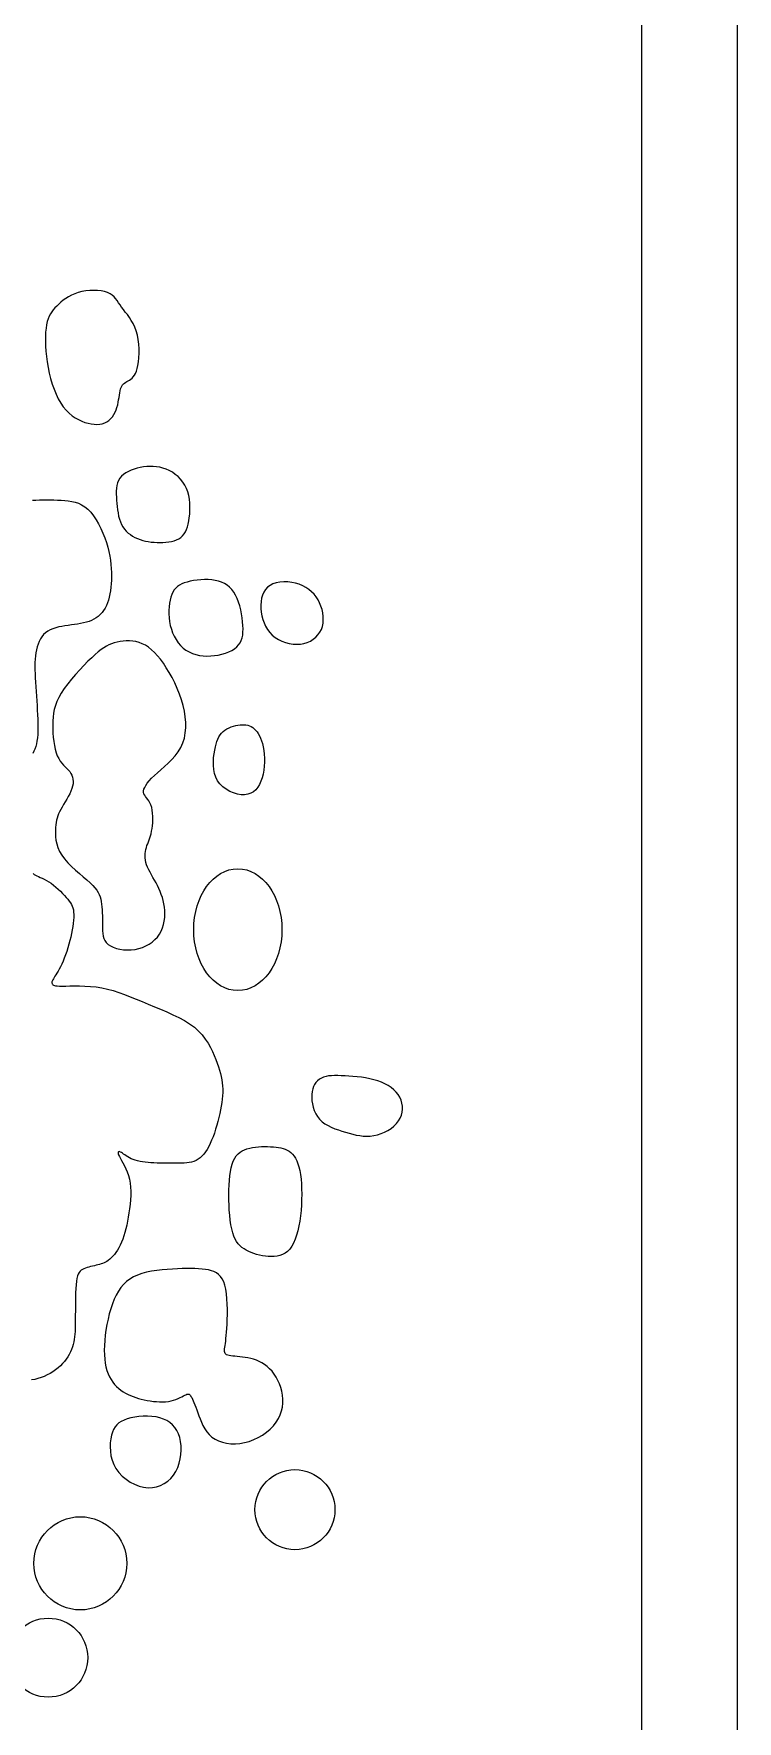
# Model space of a CAD drawing. Extents: x 140 to 359, y 73 to 259.
# Drawn here: x 237.8 to 259.8, y 178.3 to 231.1 of the extents above; entities that cross this region are included whole.
import ezdxf

# ---------------------------------------------------------------- set-up
doc = ezdxf.new("R2010")
doc.units = 0
doc.layers.add('BROWN', color=36, linetype='CONTINUOUS')
doc.layers.add('L35', color=3, linetype='CONTINUOUS')

msp = doc.modelspace()

# ---------------------------------------------------------------- linework, layer by layer
at = {"layer": 'BROWN'}
msp.add_lwpolyline([(142.834, 148.584), (142.834, 248.584, -0.414214), (149.834, 255.584), (249.834, 255.584, -0.414214), (256.834, 248.584), (256.834, 148.584, -0.414214), (249.834, 141.584), (149.834, 141.584, -0.414214)], format="xyb", close=True, dxfattribs=at)
for points in [[(238.205, 220.866), (238.235, 220.692), (238.272, 220.518), (238.315, 220.344), (238.365, 220.175), (238.421, 220.011), (238.484, 219.855), (238.554, 219.709), (238.63, 219.576), (238.712, 219.457), (238.801, 219.353), (238.894, 219.262), (238.99, 219.183), (239.089, 219.116), (239.189, 219.059), (239.29, 219.013), (239.39, 218.975), (239.489, 218.946), (239.585, 218.926), (239.678, 218.914), (239.768, 218.911), (239.854, 218.917), (239.935, 218.933), (240.01, 218.958), (240.08, 218.993), (240.143, 219.037), (240.199, 219.091), (240.25, 219.151), (240.294, 219.218), (240.333, 219.29), (240.366, 219.366), (240.393, 219.444), (240.416, 219.523), (240.433, 219.602), (240.447, 219.681), (240.458, 219.757), (240.469, 219.83), (240.479, 219.899), (240.49, 219.963), (240.504, 220.02), (240.522, 220.071), (240.544, 220.113), (240.571, 220.149), (240.601, 220.179), (240.634, 220.206), (240.67, 220.229), (240.708, 220.252), (240.747, 220.275), (240.787, 220.3), (240.827, 220.329), (240.866, 220.362), (240.903, 220.402), (240.939, 220.451), (240.973, 220.509), (241.003, 220.579), (241.03, 220.662), (241.052, 220.76), (241.069, 220.874), (241.081, 221), (241.087, 221.137), (241.085, 221.279), (241.076, 221.424), (241.06, 221.568), (241.034, 221.707), (240.999, 221.838), (240.955, 221.958), (240.902, 222.068), (240.844, 222.169), (240.782, 222.262), (240.719, 222.348), (240.656, 222.429), (240.595, 222.506), (240.539, 222.58), (240.489, 222.652), (240.443, 222.721), (240.398, 222.788), (240.351, 222.85), (240.301, 222.907), (240.243, 222.958), (240.177, 223.002), (240.097, 223.04), (240.004, 223.069), (239.899, 223.089), (239.785, 223.102), (239.664, 223.106), (239.54, 223.102), (239.416, 223.089), (239.294, 223.069), (239.178, 223.04), (239.069, 223.002), (238.968, 222.958), (238.875, 222.908), (238.789, 222.854), (238.709, 222.796), (238.636, 222.736), (238.568, 222.676), (238.506, 222.615), (238.449, 222.556), (238.397, 222.497), (238.349, 222.436), (238.307, 222.37), (238.27, 222.299), (238.237, 222.22), (238.21, 222.132), (238.188, 222.032), (238.17, 221.92), (238.158, 221.795), (238.151, 221.66), (238.15, 221.515), (238.155, 221.362), (238.165, 221.202), (238.182, 221.036)], [(240.539, 215.777), (240.582, 215.7), (240.632, 215.631), (240.687, 215.567), (240.747, 215.509), (240.813, 215.458), (240.882, 215.411), (240.957, 215.371), (241.034, 215.335), (241.116, 215.304), (241.2, 215.278), (241.286, 215.257), (241.375, 215.24), (241.465, 215.227), (241.557, 215.218), (241.649, 215.213), (241.742, 215.211), (241.834, 215.213), (241.926, 215.219), (242.016, 215.229), (242.102, 215.244), (242.184, 215.266), (242.261, 215.293), (242.332, 215.328), (242.396, 215.37), (242.452, 215.421), (242.5, 215.479), (242.54, 215.546), (242.575, 215.62), (242.604, 215.701), (242.627, 215.79), (242.646, 215.886), (242.661, 215.989), (242.673, 216.098), (242.68, 216.212), (242.681, 216.329), (242.677, 216.448), (242.664, 216.567), (242.644, 216.685), (242.614, 216.799), (242.573, 216.908), (242.521, 217.01), (242.458, 217.106), (242.387, 217.194), (242.308, 217.274), (242.222, 217.346), (242.13, 217.41), (242.035, 217.464), (241.936, 217.508), (241.836, 217.543), (241.735, 217.569), (241.632, 217.586), (241.53, 217.595), (241.427, 217.596), (241.325, 217.59), (241.223, 217.579), (241.123, 217.561), (241.024, 217.539), (240.929, 217.511), (240.838, 217.479), (240.752, 217.44), (240.672, 217.396), (240.601, 217.345), (240.538, 217.289), (240.486, 217.226), (240.446, 217.156), (240.415, 217.081), (240.394, 217), (240.38, 216.914), (240.373, 216.824), (240.372, 216.731), (240.375, 216.635), (240.38, 216.537), (240.388, 216.436), (240.398, 216.336), (240.41, 216.236), (240.427, 216.137), (240.447, 216.04), (240.472, 215.948), (240.503, 215.859)], [(242.042, 212.737), (242.066, 212.618), (242.099, 212.501), (242.139, 212.386), (242.188, 212.276), (242.245, 212.171), (242.311, 212.074), (242.385, 211.985), (242.467, 211.907), (242.557, 211.839), (242.654, 211.784), (242.758, 211.738), (242.867, 211.703), (242.98, 211.679), (243.096, 211.663), (243.214, 211.657), (243.333, 211.659), (243.452, 211.67), (243.57, 211.689), (243.684, 211.715), (243.793, 211.748), (243.895, 211.787), (243.989, 211.833), (244.074, 211.885), (244.146, 211.942), (244.206, 212.004), (244.254, 212.072), (244.29, 212.145), (244.317, 212.225), (244.334, 212.311), (244.343, 212.404), (244.345, 212.505), (244.341, 212.614), (244.332, 212.73), (244.317, 212.852), (244.298, 212.978), (244.272, 213.104), (244.241, 213.229), (244.204, 213.349), (244.161, 213.463), (244.111, 213.568), (244.055, 213.661), (243.992, 213.744), (243.922, 213.816), (243.846, 213.877), (243.763, 213.928), (243.673, 213.97), (243.577, 214.003), (243.475, 214.027), (243.365, 214.043), (243.252, 214.051), (243.136, 214.052), (243.019, 214.047), (242.904, 214.036), (242.793, 214.02), (242.688, 213.999), (242.59, 213.974), (242.502, 213.946), (242.424, 213.913), (242.354, 213.876), (242.292, 213.833), (242.238, 213.783), (242.19, 213.726), (242.149, 213.66), (242.113, 213.585), (242.082, 213.501), (242.057, 213.408), (242.038, 213.308), (242.025, 213.201), (242.018, 213.089), (242.019, 212.974), (242.026, 212.856)], [(244.907, 213.144), (244.918, 213.03), (244.937, 212.917), (244.966, 212.805), (245.004, 212.695), (245.052, 212.59), (245.111, 212.49), (245.18, 212.397), (245.26, 212.313), (245.352, 212.239), (245.453, 212.174), (245.562, 212.121), (245.676, 212.079), (245.793, 212.048), (245.912, 212.03), (246.03, 212.024), (246.144, 212.03), (246.254, 212.05), (246.359, 212.082), (246.456, 212.126), (246.544, 212.181), (246.624, 212.245), (246.694, 212.319), (246.752, 212.4), (246.799, 212.49), (246.832, 212.586), (246.853, 212.687), (246.861, 212.791), (246.858, 212.898), (246.845, 213.006), (246.821, 213.114), (246.788, 213.219), (246.746, 213.32), (246.695, 213.417), (246.636, 213.508), (246.569, 213.593), (246.494, 213.672), (246.41, 213.742), (246.318, 213.805), (246.218, 213.859), (246.109, 213.903), (245.993, 213.938), (245.871, 213.963), (245.747, 213.976), (245.623, 213.979), (245.502, 213.969), (245.388, 213.948), (245.283, 213.915), (245.19, 213.868), (245.111, 213.809), (245.046, 213.738), (244.994, 213.656), (244.955, 213.566), (244.928, 213.468), (244.911, 213.364), (244.904, 213.255)], [(238.647, 210.493), (238.57, 210.358), (238.509, 210.229), (238.463, 210.105), (238.429, 209.985), (238.406, 209.866), (238.391, 209.747), (238.384, 209.627), (238.382, 209.503), (238.384, 209.375), (238.389, 209.245), (238.399, 209.114), (238.413, 208.984), (238.432, 208.859), (238.457, 208.74), (238.487, 208.63), (238.524, 208.531), (238.567, 208.445), (238.614, 208.37), (238.665, 208.303), (238.718, 208.244), (238.771, 208.19), (238.822, 208.139), (238.87, 208.088), (238.913, 208.037), (238.949, 207.982), (238.978, 207.924), (239, 207.863), (239.014, 207.798), (239.02, 207.73), (239.017, 207.659), (239.005, 207.584), (238.983, 207.507), (238.952, 207.426), (238.913, 207.342), (238.868, 207.258), (238.82, 207.173), (238.77, 207.089), (238.72, 207.007), (238.673, 206.928), (238.63, 206.853), (238.593, 206.782), (238.563, 206.715), (238.537, 206.649), (238.517, 206.583), (238.501, 206.516), (238.488, 206.445), (238.478, 206.369), (238.471, 206.287), (238.465, 206.197), (238.464, 206.1), (238.468, 205.996), (238.482, 205.887), (238.506, 205.774), (238.543, 205.658), (238.595, 205.54), (238.665, 205.421), (238.754, 205.302), (238.858, 205.184), (238.973, 205.068), (239.094, 204.955), (239.217, 204.846), (239.336, 204.743), (239.449, 204.646), (239.549, 204.555), (239.634, 204.473), (239.704, 204.397), (239.761, 204.326), (239.806, 204.257), (239.841, 204.189), (239.867, 204.121), (239.888, 204.049), (239.903, 203.972), (239.914, 203.89), (239.923, 203.802), (239.93, 203.709), (239.934, 203.614), (239.936, 203.518), (239.938, 203.421), (239.938, 203.324), (239.938, 203.23), (239.939, 203.139), (239.941, 203.052), (239.948, 202.969), (239.96, 202.89), (239.981, 202.816), (240.013, 202.748), (240.057, 202.686), (240.115, 202.629), (240.189, 202.58), (240.277, 202.537), (240.377, 202.503), (240.486, 202.477), (240.602, 202.46), (240.722, 202.453), (240.843, 202.456), (240.964, 202.47), (241.081, 202.496), (241.194, 202.532), (241.302, 202.579), (241.404, 202.636), (241.497, 202.702), (241.583, 202.776), (241.659, 202.858), (241.724, 202.947), (241.778, 203.043), (241.821, 203.144), (241.854, 203.25), (241.877, 203.358), (241.89, 203.468), (241.896, 203.579), (241.893, 203.688), (241.883, 203.796), (241.867, 203.9), (241.844, 204.001), (241.816, 204.1), (241.784, 204.195), (241.747, 204.289), (241.707, 204.38), (241.663, 204.468), (241.618, 204.555), (241.571, 204.641), (241.523, 204.724), (241.477, 204.806), (241.432, 204.887), (241.391, 204.965), (241.354, 205.042), (241.324, 205.118), (241.3, 205.192), (241.284, 205.264), (241.275, 205.334), (241.274, 205.403), (241.278, 205.47), (241.287, 205.535), (241.3, 205.599), (241.316, 205.661), (241.335, 205.722), (241.356, 205.781), (241.377, 205.839), (241.399, 205.899), (241.421, 205.96), (241.442, 206.025), (241.462, 206.094), (241.479, 206.17), (241.494, 206.252), (241.506, 206.342), (241.514, 206.437), (241.517, 206.536), (241.516, 206.636), (241.51, 206.734), (241.499, 206.828), (241.482, 206.916), (241.459, 206.994), (241.429, 207.061), (241.396, 207.119), (241.36, 207.17), (241.324, 207.215), (241.291, 207.257), (241.262, 207.297), (241.241, 207.339), (241.229, 207.383), (241.228, 207.432), (241.239, 207.486), (241.262, 207.544), (241.297, 207.608), (241.345, 207.677), (241.405, 207.751), (241.479, 207.829), (241.565, 207.913), (241.664, 208.002), (241.772, 208.096), (241.885, 208.196), (242, 208.302), (242.113, 208.414), (242.219, 208.534), (242.315, 208.661), (242.396, 208.797), (242.46, 208.94), (242.506, 209.09), (242.536, 209.248), (242.551, 209.411), (242.55, 209.579), (242.535, 209.751), (242.507, 209.926), (242.467, 210.104), (242.415, 210.284), (242.353, 210.463), (242.282, 210.64), (242.204, 210.813), (242.12, 210.981), (242.032, 211.14), (241.94, 211.291), (241.848, 211.43), (241.755, 211.555), (241.662, 211.668), (241.568, 211.768), (241.474, 211.856), (241.379, 211.931), (241.283, 211.994), (241.186, 212.044), (241.088, 212.083), (240.987, 212.111), (240.886, 212.128), (240.785, 212.135), (240.685, 212.134), (240.587, 212.126), (240.491, 212.111), (240.398, 212.09), (240.31, 212.066), (240.225, 212.037), (240.144, 212.004), (240.064, 211.964), (239.982, 211.915), (239.898, 211.857), (239.807, 211.787), (239.71, 211.704), (239.602, 211.606), (239.484, 211.492), (239.359, 211.365), (239.229, 211.228), (239.098, 211.083), (238.971, 210.934), (238.851, 210.784), (238.742, 210.636)], [(244.942, 207.842), (244.905, 207.734), (244.859, 207.635), (244.804, 207.547), (244.741, 207.471), (244.668, 207.408), (244.587, 207.36), (244.495, 207.328), (244.394, 207.312), (244.284, 207.314), (244.167, 207.334), (244.048, 207.37), (243.93, 207.42), (243.817, 207.485), (243.713, 207.563), (243.621, 207.653), (243.545, 207.754), (243.489, 207.864), (243.449, 207.983), (243.426, 208.106), (243.415, 208.231), (243.415, 208.357), (243.423, 208.48), (243.438, 208.598), (243.457, 208.708), (243.478, 208.809), (243.501, 208.901), (243.527, 208.984), (243.556, 209.059), (243.59, 209.127), (243.628, 209.188), (243.672, 209.242), (243.722, 209.291), (243.778, 209.335), (243.84, 209.374), (243.905, 209.408), (243.974, 209.437), (244.044, 209.461), (244.115, 209.48), (244.185, 209.494), (244.253, 209.503), (244.317, 209.507), (244.379, 209.506), (244.437, 209.5), (244.493, 209.488), (244.547, 209.47), (244.598, 209.446), (244.647, 209.416), (244.695, 209.38), (244.74, 209.337), (244.783, 209.286), (244.824, 209.229), (244.863, 209.163), (244.897, 209.089), (244.928, 209.007), (244.955, 208.915), (244.977, 208.814), (244.995, 208.704), (245.007, 208.585), (245.013, 208.462), (245.013, 208.335), (245.006, 208.207), (244.992, 208.081), (244.971, 207.959)], [(248.443, 196.639), (248.556, 196.664), (248.669, 196.701), (248.779, 196.747), (248.885, 196.802), (248.984, 196.866), (249.075, 196.937), (249.154, 197.015), (249.221, 197.098), (249.273, 197.187), (249.311, 197.279), (249.335, 197.373), (249.345, 197.469), (249.342, 197.565), (249.325, 197.66), (249.297, 197.752), (249.256, 197.84), (249.204, 197.924), (249.141, 198.002), (249.068, 198.075), (248.985, 198.143), (248.892, 198.205), (248.791, 198.26), (248.683, 198.31), (248.567, 198.353), (248.444, 198.389), (248.317, 198.42), (248.186, 198.445), (248.054, 198.465), (247.922, 198.482), (247.791, 198.494), (247.664, 198.504), (247.541, 198.512), (247.425, 198.517), (247.316, 198.521), (247.213, 198.521), (247.117, 198.516), (247.027, 198.507), (246.945, 198.492), (246.868, 198.47), (246.799, 198.441), (246.736, 198.404), (246.68, 198.359), (246.631, 198.305), (246.589, 198.245), (246.554, 198.176), (246.528, 198.101), (246.509, 198.018), (246.498, 197.929), (246.496, 197.833), (246.502, 197.733), (246.517, 197.63), (246.542, 197.527), (246.577, 197.425), (246.622, 197.327), (246.678, 197.235), (246.746, 197.151), (246.824, 197.076), (246.912, 197.011), (247.009, 196.953), (247.112, 196.902), (247.221, 196.856), (247.332, 196.816), (247.446, 196.779), (247.559, 196.745), (247.671, 196.713), (247.782, 196.683), (247.892, 196.658), (248.001, 196.639), (248.11, 196.626), (248.22, 196.62), (248.331, 196.624)], [(246.144, 194.129), (246.122, 193.966), (246.094, 193.81), (246.061, 193.661), (246.023, 193.522), (245.978, 193.393), (245.928, 193.277), (245.872, 193.174), (245.808, 193.087), (245.739, 193.015), (245.664, 192.959), (245.583, 192.916), (245.499, 192.886), (245.411, 192.866), (245.321, 192.856), (245.229, 192.853), (245.137, 192.857), (245.044, 192.866), (244.952, 192.88), (244.861, 192.898), (244.772, 192.921), (244.685, 192.948), (244.602, 192.979), (244.522, 193.013), (244.447, 193.051), (244.377, 193.093), (244.311, 193.14), (244.251, 193.192), (244.195, 193.252), (244.144, 193.322), (244.099, 193.402), (244.058, 193.494), (244.023, 193.599), (243.992, 193.719), (243.966, 193.851), (243.945, 193.994), (243.928, 194.145), (243.915, 194.301), (243.906, 194.462), (243.901, 194.623), (243.899, 194.783), (243.901, 194.94), (243.906, 195.093), (243.916, 195.24), (243.93, 195.38), (243.949, 195.511), (243.973, 195.633), (244.004, 195.744), (244.04, 195.843), (244.083, 195.93), (244.133, 196.004), (244.189, 196.067), (244.25, 196.12), (244.318, 196.163), (244.391, 196.199), (244.469, 196.227), (244.553, 196.25), (244.642, 196.267), (244.734, 196.28), (244.828, 196.289), (244.924, 196.294), (245.02, 196.296), (245.115, 196.295), (245.207, 196.291), (245.296, 196.285), (245.379, 196.278), (245.458, 196.268), (245.533, 196.254), (245.603, 196.237), (245.669, 196.214), (245.731, 196.186), (245.789, 196.151), (245.844, 196.109), (245.895, 196.058), (245.943, 195.998), (245.987, 195.929), (246.027, 195.85), (246.063, 195.76), (246.095, 195.659), (246.122, 195.545), (246.144, 195.419), (246.162, 195.281), (246.174, 195.131), (246.182, 194.972), (246.184, 194.808), (246.182, 194.638), (246.174, 194.468), (246.162, 194.297)], [(243.368, 187.202), (243.468, 187.135), (243.578, 187.08), (243.699, 187.038), (243.828, 187.008), (243.964, 186.991), (244.104, 186.989), (244.248, 187), (244.394, 187.026), (244.539, 187.066), (244.683, 187.12), (244.822, 187.186), (244.955, 187.264), (245.08, 187.352), (245.195, 187.448), (245.297, 187.552), (245.384, 187.662), (245.456, 187.777), (245.511, 187.896), (245.552, 188.017), (245.579, 188.141), (245.592, 188.266), (245.593, 188.39), (245.582, 188.513), (245.561, 188.634), (245.53, 188.751), (245.489, 188.864), (245.44, 188.973), (245.384, 189.075), (245.321, 189.171), (245.253, 189.26), (245.179, 189.34), (245.101, 189.411), (245.02, 189.473), (244.936, 189.525), (244.85, 189.569), (244.763, 189.606), (244.675, 189.635), (244.587, 189.66), (244.499, 189.679), (244.412, 189.694), (244.326, 189.706), (244.244, 189.715), (244.165, 189.722), (244.091, 189.729), (244.023, 189.736), (243.962, 189.744), (243.908, 189.753), (243.864, 189.765), (243.829, 189.78), (243.802, 189.798), (243.784, 189.821), (243.773, 189.849), (243.767, 189.881), (243.767, 189.919), (243.769, 189.962), (243.775, 190.012), (243.782, 190.068), (243.791, 190.133), (243.801, 190.205), (243.81, 190.288), (243.82, 190.381), (243.83, 190.487), (243.838, 190.605), (243.846, 190.736), (243.851, 190.882), (243.855, 191.039), (243.855, 191.202), (243.85, 191.366), (243.841, 191.528), (243.826, 191.683), (243.804, 191.827), (243.775, 191.956), (243.738, 192.065), (243.692, 192.157), (243.639, 192.233), (243.578, 192.294), (243.51, 192.343), (243.434, 192.381), (243.352, 192.41), (243.262, 192.433), (243.166, 192.45), (243.063, 192.463), (242.953, 192.472), (242.836, 192.477), (242.711, 192.479), (242.579, 192.478), (242.438, 192.474), (242.29, 192.468), (242.134, 192.461), (241.972, 192.45), (241.807, 192.436), (241.642, 192.417), (241.48, 192.393), (241.323, 192.361), (241.173, 192.322), (241.034, 192.274), (240.908, 192.216), (240.794, 192.148), (240.692, 192.069), (240.599, 191.98), (240.516, 191.88), (240.44, 191.769), (240.372, 191.647), (240.31, 191.514), (240.252, 191.369), (240.2, 191.216), (240.154, 191.055), (240.113, 190.889), (240.078, 190.721), (240.048, 190.552), (240.025, 190.386), (240.009, 190.224), (239.999, 190.068), (239.996, 189.919), (239.999, 189.778), (240.009, 189.643), (240.026, 189.516), (240.049, 189.397), (240.079, 189.285), (240.115, 189.181), (240.158, 189.086), (240.207, 188.999), (240.261, 188.919), (240.321, 188.846), (240.384, 188.779), (240.451, 188.719), (240.52, 188.665), (240.592, 188.616), (240.666, 188.572), (240.742, 188.533), (240.82, 188.497), (240.9, 188.466), (240.982, 188.438), (241.067, 188.412), (241.155, 188.389), (241.247, 188.369), (241.341, 188.35), (241.438, 188.333), (241.535, 188.319), (241.633, 188.309), (241.731, 188.303), (241.826, 188.301), (241.918, 188.305), (242.007, 188.316), (242.091, 188.332), (242.169, 188.353), (242.242, 188.379), (242.31, 188.406), (242.371, 188.434), (242.427, 188.462), (242.477, 188.488), (242.52, 188.51), (242.556, 188.527), (242.587, 188.539), (242.614, 188.545), (242.637, 188.545), (242.657, 188.539), (242.676, 188.525), (242.695, 188.504), (242.714, 188.475), (242.735, 188.437), (242.757, 188.392), (242.781, 188.339), (242.807, 188.278), (242.834, 188.21), (242.863, 188.134), (242.894, 188.052), (242.926, 187.962), (242.961, 187.866), (242.998, 187.766), (243.04, 187.664), (243.088, 187.562), (243.143, 187.463), (243.207, 187.368), (243.282, 187.281)], [(240.363, 186.213), (240.452, 186.091), (240.557, 185.98), (240.677, 185.88), (240.807, 185.793), (240.944, 185.721), (241.086, 185.666), (241.229, 185.629), (241.37, 185.612), (241.507, 185.616), (241.638, 185.64), (241.761, 185.682), (241.877, 185.742), (241.983, 185.818), (242.079, 185.908), (242.164, 186.01), (242.237, 186.124), (242.297, 186.248), (242.343, 186.379), (242.377, 186.516), (242.398, 186.654), (242.407, 186.793), (242.403, 186.929), (242.388, 187.061), (242.361, 187.185), (242.322, 187.299), (242.271, 187.403), (242.21, 187.497), (242.137, 187.58), (242.054, 187.652), (241.96, 187.714), (241.856, 187.764), (241.742, 187.803), (241.618, 187.831), (241.487, 187.847), (241.352, 187.854), (241.216, 187.852), (241.081, 187.841), (240.951, 187.823), (240.828, 187.798), (240.716, 187.768), (240.617, 187.732), (240.529, 187.69), (240.454, 187.641), (240.389, 187.584), (240.334, 187.518), (240.289, 187.442), (240.251, 187.355), (240.221, 187.255), (240.198, 187.143), (240.184, 187.02), (240.179, 186.89), (240.186, 186.754), (240.206, 186.616), (240.241, 186.477), (240.293, 186.342)]]:
    msp.add_lwpolyline(points, close=True, dxfattribs=at)
for points in [[(237.746, 216.537), (237.853, 216.542), (237.964, 216.546), (238.076, 216.549), (238.19, 216.55), (238.305, 216.549), (238.42, 216.546), (238.534, 216.542), (238.647, 216.537), (238.759, 216.529), (238.869, 216.517), (238.977, 216.5), (239.083, 216.475), (239.186, 216.44), (239.286, 216.392), (239.384, 216.331), (239.478, 216.254), (239.57, 216.159), (239.657, 216.049), (239.739, 215.925), (239.817, 215.792), (239.888, 215.651), (239.953, 215.506), (240.012, 215.358), (240.062, 215.211), (240.104, 215.067), (240.139, 214.926), (240.167, 214.789), (240.188, 214.655), (240.203, 214.524), (240.214, 214.396), (240.219, 214.272), (240.221, 214.151), (240.219, 214.033), (240.214, 213.919), (240.205, 213.809), (240.192, 213.702), (240.175, 213.6), (240.154, 213.502), (240.128, 213.409), (240.097, 213.32), (240.062, 213.237), (240.021, 213.158), (239.975, 213.085), (239.925, 213.018), (239.869, 212.956), (239.809, 212.9), (239.743, 212.851), (239.673, 212.808), (239.598, 212.771), (239.518, 212.741), (239.434, 212.715), (239.346, 212.693), (239.255, 212.675), (239.161, 212.659), (239.064, 212.645), (238.966, 212.631), (238.866, 212.618), (238.765, 212.603), (238.665, 212.587), (238.568, 212.567), (238.474, 212.543), (238.384, 212.514), (238.3, 212.479), (238.223, 212.437), (238.154, 212.386), (238.093, 212.328), (238.04, 212.263), (237.993, 212.192), (237.953, 212.114), (237.92, 212.032), (237.892, 211.945), (237.869, 211.854), (237.852, 211.759), (237.839, 211.661), (237.83, 211.559), (237.825, 211.452), (237.824, 211.34), (237.825, 211.222), (237.828, 211.099), (237.834, 210.97), (237.841, 210.834), (237.85, 210.694), (237.86, 210.549), (237.869, 210.402), (237.879, 210.255), (237.889, 210.108), (237.897, 209.963), (237.905, 209.821), (237.911, 209.685), (237.914, 209.554), (237.915, 209.428), (237.914, 209.309), (237.909, 209.196), (237.9, 209.091), (237.887, 208.993), (237.869, 208.903), (237.847, 208.82), (237.82, 208.745), (237.789, 208.674), (237.755, 208.607)], [(237.77, 204.849), (237.799, 204.82), (237.836, 204.795), (237.881, 204.772), (237.932, 204.749), (237.989, 204.725), (238.051, 204.699), (238.117, 204.669), (238.186, 204.633), (238.258, 204.591), (238.332, 204.541), (238.406, 204.484), (238.48, 204.422), (238.552, 204.357), (238.622, 204.29), (238.689, 204.223), (238.75, 204.158), (238.807, 204.096), (238.856, 204.039), (238.9, 203.984), (238.937, 203.932), (238.968, 203.879), (238.993, 203.825), (239.013, 203.768), (239.027, 203.706), (239.036, 203.637), (239.041, 203.56), (239.04, 203.475), (239.035, 203.384), (239.025, 203.287), (239.012, 203.186), (238.994, 203.08), (238.973, 202.971), (238.948, 202.859), (238.92, 202.746), (238.889, 202.632), (238.855, 202.519), (238.82, 202.408), (238.783, 202.301), (238.744, 202.198), (238.705, 202.101), (238.665, 202.011), (238.625, 201.929), (238.586, 201.854), (238.549, 201.788), (238.513, 201.728), (238.479, 201.675), (238.449, 201.628), (238.422, 201.587), (238.4, 201.551), (238.382, 201.521), (238.37, 201.494), (238.361, 201.471), (238.356, 201.452), (238.354, 201.435), (238.355, 201.42), (238.359, 201.406), (238.365, 201.392), (238.372, 201.379), (238.384, 201.366), (238.403, 201.354), (238.431, 201.344), (238.47, 201.335), (238.524, 201.328), (238.594, 201.323), (238.683, 201.322), (238.793, 201.323), (238.921, 201.326), (239.065, 201.328), (239.222, 201.328), (239.389, 201.324), (239.563, 201.314), (239.741, 201.296), (239.921, 201.269), (240.099, 201.23), (240.276, 201.181), (240.454, 201.124), (240.632, 201.059), (240.812, 200.988), (240.995, 200.913), (241.18, 200.835), (241.37, 200.756), (241.565, 200.676), (241.761, 200.596), (241.957, 200.513), (242.148, 200.427), (242.334, 200.337), (242.509, 200.242), (242.672, 200.14), (242.82, 200.032), (242.951, 199.915), (243.065, 199.792), (243.163, 199.665), (243.249, 199.535), (243.323, 199.404), (243.387, 199.274), (243.443, 199.147), (243.492, 199.024), (243.536, 198.908), (243.575, 198.798), (243.609, 198.692), (243.638, 198.589), (243.662, 198.489), (243.681, 198.391), (243.695, 198.293), (243.704, 198.194), (243.709, 198.093), (243.708, 197.991), (243.703, 197.887), (243.693, 197.781), (243.68, 197.672), (243.662, 197.56), (243.641, 197.446), (243.616, 197.328), (243.588, 197.207), (243.557, 197.085), (243.522, 196.962), (243.486, 196.84), (243.446, 196.72), (243.405, 196.605), (243.361, 196.495), (243.315, 196.391), (243.268, 196.296), (243.219, 196.209), (243.168, 196.13), (243.114, 196.06), (243.058, 195.998), (243, 195.944), (242.938, 195.898), (242.873, 195.861), (242.805, 195.832), (242.734, 195.81), (242.66, 195.794), (242.582, 195.784), (242.5, 195.777), (242.416, 195.774), (242.328, 195.773), (242.237, 195.773), (242.142, 195.773), (242.046, 195.773), (241.947, 195.774), (241.848, 195.775), (241.748, 195.777), (241.65, 195.78), (241.553, 195.785), (241.459, 195.79), (241.368, 195.798), (241.28, 195.807), (241.196, 195.819), (241.116, 195.832), (241.04, 195.849), (240.969, 195.868), (240.902, 195.889), (240.84, 195.914), (240.783, 195.942), (240.73, 195.972), (240.682, 196.003), (240.639, 196.033), (240.599, 196.062), (240.564, 196.088), (240.532, 196.11), (240.504, 196.126), (240.479, 196.136), (240.459, 196.139), (240.443, 196.134), (240.433, 196.122), (240.43, 196.101), (240.434, 196.072), (240.447, 196.033), (240.469, 195.985), (240.5, 195.927), (240.538, 195.859), (240.582, 195.783), (240.628, 195.698), (240.674, 195.604), (240.717, 195.503), (240.756, 195.394), (240.787, 195.278), (240.809, 195.156), (240.821, 195.028), (240.826, 194.896), (240.825, 194.761), (240.817, 194.625), (240.804, 194.488), (240.788, 194.352), (240.769, 194.218), (240.748, 194.087), (240.726, 193.96), (240.701, 193.837), (240.674, 193.719), (240.645, 193.605), (240.613, 193.497), (240.578, 193.395), (240.539, 193.299), (240.498, 193.209), (240.454, 193.127), (240.408, 193.05), (240.36, 192.981), (240.312, 192.918), (240.263, 192.861), (240.215, 192.812), (240.168, 192.769), (240.122, 192.732), (240.078, 192.701), (240.033, 192.676), (239.989, 192.654), (239.944, 192.635), (239.897, 192.62), (239.848, 192.605), (239.797, 192.592), (239.742, 192.579), (239.685, 192.565), (239.627, 192.551), (239.569, 192.537), (239.512, 192.521), (239.456, 192.505), (239.403, 192.487), (239.355, 192.468), (239.311, 192.447), (239.272, 192.422), (239.237, 192.392), (239.207, 192.353), (239.18, 192.305), (239.158, 192.245), (239.14, 192.17), (239.125, 192.08), (239.113, 191.972), (239.104, 191.849), (239.098, 191.716), (239.094, 191.576), (239.091, 191.432), (239.09, 191.289), (239.09, 191.15), (239.089, 191.019), (239.089, 190.899), (239.089, 190.789), (239.088, 190.687), (239.085, 190.593), (239.081, 190.504), (239.075, 190.42), (239.066, 190.339), (239.054, 190.259), (239.039, 190.18), (239.02, 190.101), (238.998, 190.022), (238.97, 189.943), (238.938, 189.866), (238.9, 189.79), (238.856, 189.715), (238.807, 189.641), (238.75, 189.569), (238.688, 189.499), (238.619, 189.432), (238.546, 189.367), (238.467, 189.306), (238.384, 189.248), (238.297, 189.195), (238.205, 189.146), (238.111, 189.102), (238.014, 189.064), (237.916, 189.032), (237.816, 189.007), (237.717, 188.989)]]:
    msp.add_lwpolyline(points, dxfattribs=at)
for centre, radius in [((245.971, 184.927), 1.253), ((239.246, 183.246), 1.459), ((238.241, 180.293), 1.237)]:
    msp.add_circle(centre, radius, dxfattribs=at)
msp.add_ellipse((244.182, 203.089), major_axis=(0, 1.908), ratio=0.72479, dxfattribs=at)
at = {"layer": 'L35'}
msp.add_lwpolyline([(139.834, 148.584), (139.834, 248.584, -0.414214), (149.834, 258.584), (249.834, 258.584, -0.414214), (259.834, 248.584), (259.834, 148.584, -0.414214), (249.834, 138.584), (149.834, 138.584, -0.414214)], format="xyb", close=True, dxfattribs=at)

doc.saveas('drawing.dxf')
